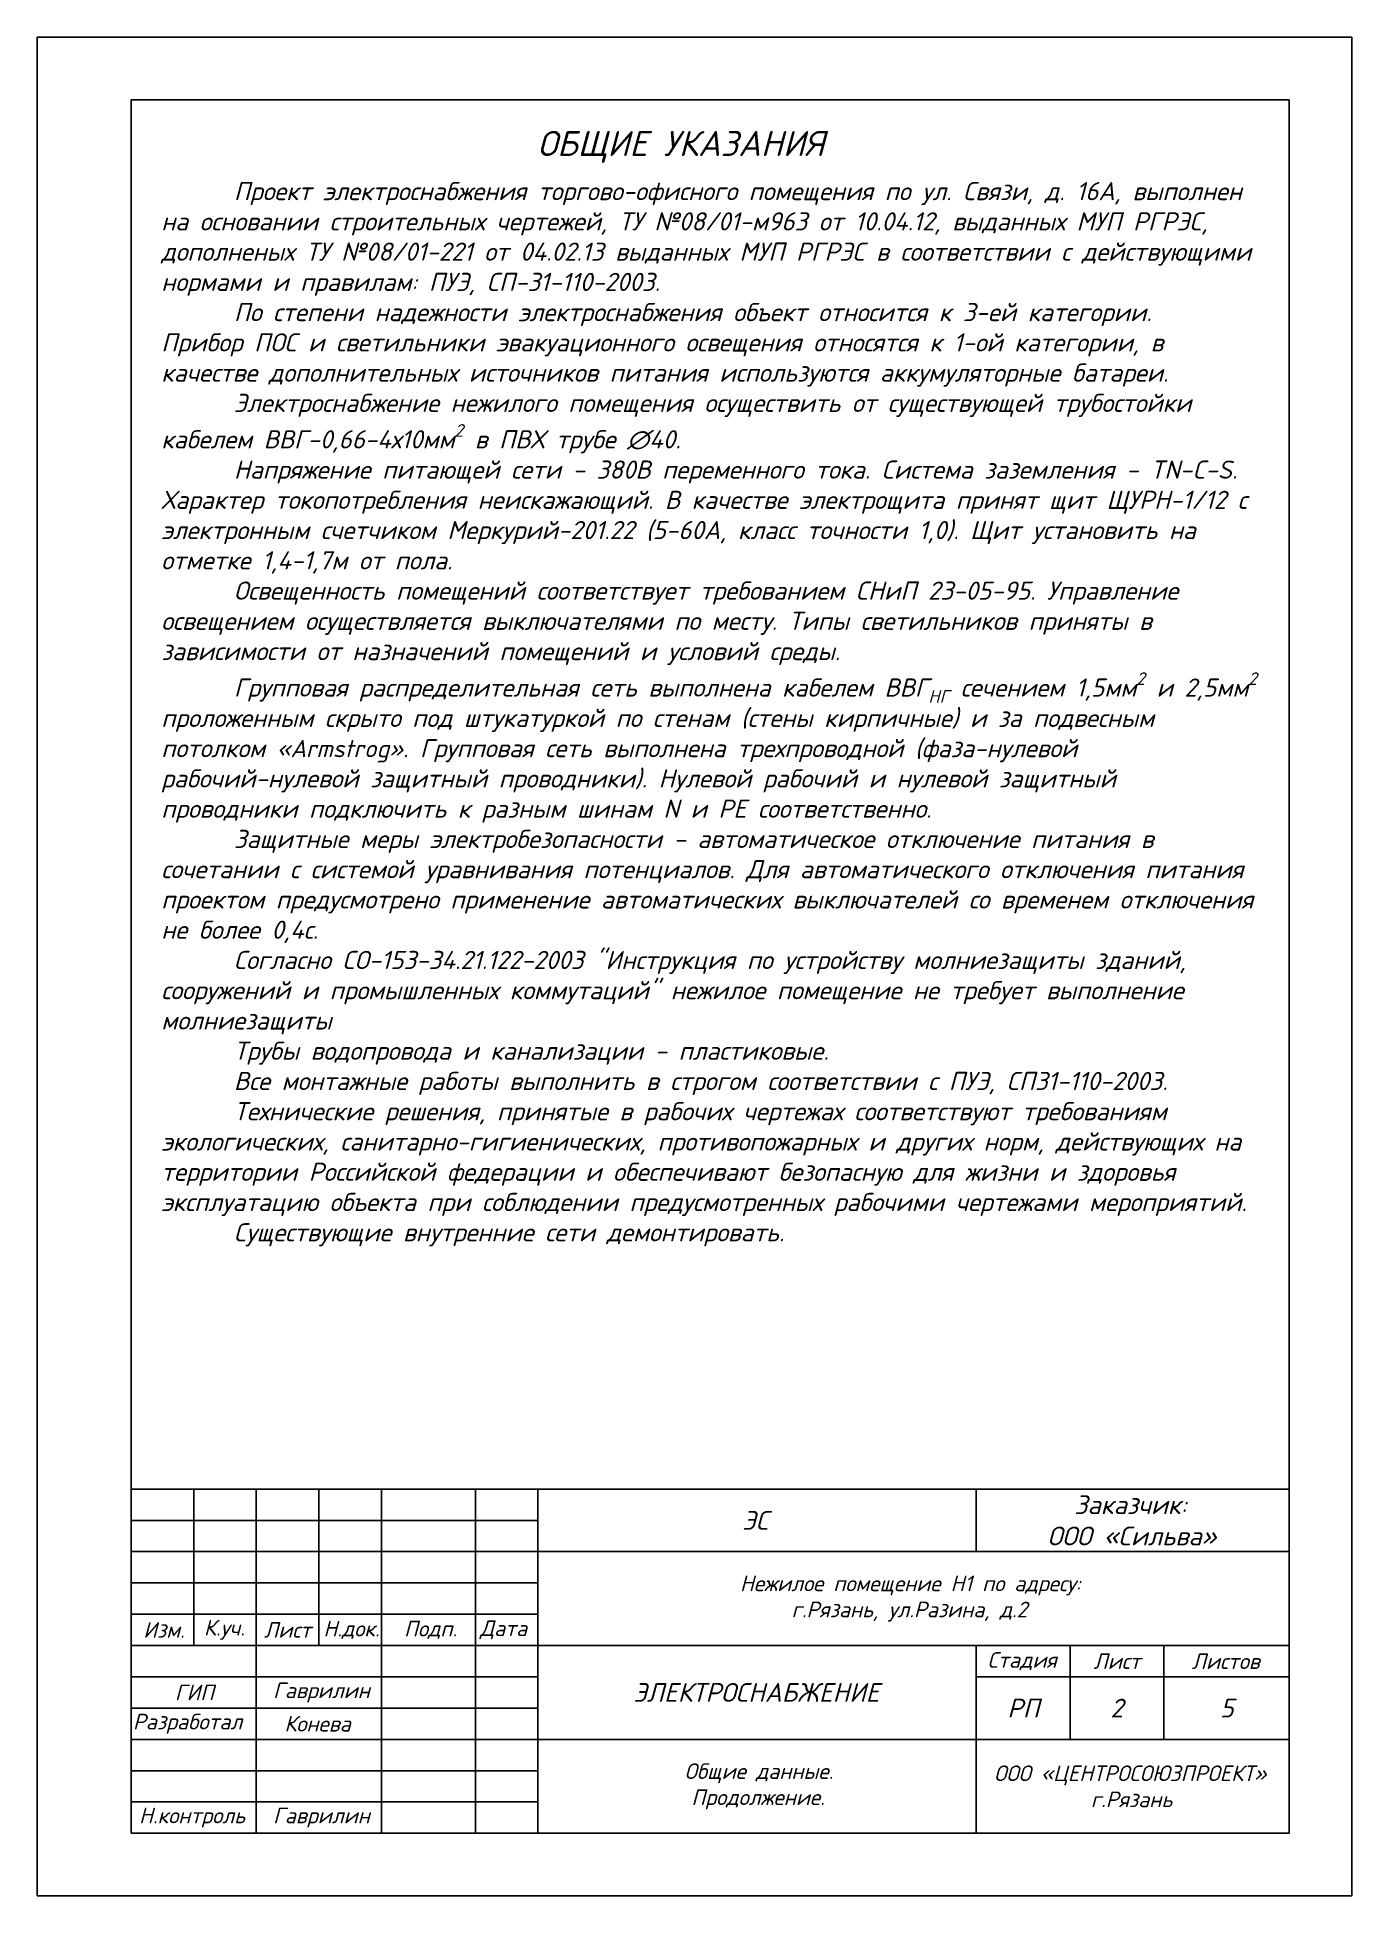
# Paper-space layout 'ОД.2' of a CAD drawing. Header units: millimetres. Extents: x -5 to 205, y -5 to 292.
import ezdxf

# ---------------------------------------------------------------- set-up
doc = ezdxf.new("R2010")
doc.units = ezdxf.units.MM
doc.layers.add('Оформление', color=204, linetype='Continuous', lineweight=25)
doc.styles.get("Standard").update_dxf_attribs({"font": 'txt.shx'})

# ---------------------------------------------------------------- blocks, each defined once
blk = doc.blocks.new('*U19')
for p, q in [((0, 297), (210, 297)), ((0, 0), (0, 297)), ((210, 297), (210, 0)), ((15, 10), (15, 287)), ((15, 287), (200, 287)), ((200, 287), (200, 10)), ((15, 65), (200, 65)), ((15, 65), (15, 10)), ((25, 65), (25, 40)), ((35, 65), (35, 10)), ((45, 65), (45, 40)), ((55, 65), (55, 10)), ((70, 65), (70, 10)), ((80, 65), (80, 10)), ((150, 65), (150, 55)), ((15, 60), (80, 60)), ((15, 55), (200, 55)), ((15, 50), (80, 50)), ((15, 45), (80, 45)), ((15, 40), (200, 40)), ((150, 40), (150, 10)), ((165, 40), (165, 25)), ((180, 40), (180, 25)), ((15, 35), (80, 35)), ((70, 35), (80, 35)), ((150, 35), (200, 35)), ((180, 35), (180, 25)), ((15, 30), (80, 30)), ((70, 30), (70, 25)), ((15, 25), (200, 25)), ((15, 20), (80, 20)), ((15, 15), (80, 15)), ((200, 10), (15, 10)), ((15, 10), (200, 10)), ((20, 10), (85, 10)), ((210, 0), (0, 0))]:
    blk.add_line(p, q)
at = {"layer": 'Оформление', "attachment_point": 4}
for s, insert, char_height, width in [('\\pi1.945;{\\fISOCPEUR|b0|i1|c204|p34;Изм.}', (15, 42.5), 2.5, 9.9961), ('\\pi1.6222;{\\fISOCPEUR|b0|i1|c204|p34;К.уч.}', (25, 42.5), 2.5, 10), ('\\pi1.2108;{\\fISOCPEUR|b0|i1|c204|p34;Лист}', (35.02, 42.5), 2.5, 9.9784), ('\\pi0.71591;{\\fISOCPEUR|b0|i1|c204|p34;Н.док.}', (45, 42.5), 2.5, 10), ('\\pi3.6042;{\\fISOCPEUR|b0|i1|c204|p34;Подп.}', (55, 42.5), 2.5, 15), ('\\pi0.73106;{\\fISOCPEUR|b0|i1|c204|p34;Дата}', (70, 42.5), 2.5, 10), ('\\pi1.7964;{\\fISOCPEUR|b0|i1|c204|p34;Стадия}', (150, 37.5), 2.5, 15), ('\\pi3.7216;{\\fISOCPEUR|b0|i1|c204|p34;Лист}', (165, 37.5), 2.5, 15), ('\\pi4.4242;{\\fISOCPEUR|b0|i1|c204|p34;Листов}', (180, 37.49), 2.5, 20), ('\\pi6.9848;{\\fISOCPEUR|b0|i1|c204|p34;ГИП}', (15, 32.5), 2.5, 20), ('\\pi2.6847;{\\fISOCPEUR|b0|i1|c204|p34;Гаврилин}', (35, 32.5), 2.5, 20), ('\\pi4.9693;{\\fISOCPEUR|b0|i1|c204|p34;РП}', (150, 30), 3, 15), ('\\pi0.28977;{\\fISOCPEUR|b0|i1|c204|p34;Разработал}', (15, 27.5), 2.5, 20), ('\\pi4.4867;{\\fISOCPEUR|b0|i1|c204|p34;Конева}', (35, 27.5), 2.5, 20), ('\\pi2.8494;{\\fISOCPEUR|b0|i1|c204|p34;ООО «ЦЕНТРОСОЮЗПРОЕКТ»\\P\\pi18.316;г.Рязань}', (150, 17.5), 2.5, 50), ('\\pi1.2727;{\\fISOCPEUR|b0|i1|c204|p34;Н.контроль}', (15, 12.5), 2.5, 20), ('\\pi2.6847;{\\fISOCPEUR|b0|i1|c204|p34;Гаврилин}', (35, 12.5), 2.5, 20)]:
    blk.add_mtext(s, dxfattribs=dict(at, insert=insert, char_height=char_height, width=width))

psp = doc.layouts.new('ОД.2')

# ---------------------------------------------------------------- block references
at = {"layer": 'Оформление'}
psp.add_blockref('*U19', (-4.73, -4.92), dxfattribs=at)

# ---------------------------------------------------------------- texts
for s, insert, char_height, width, attachment_point in [('{\\fISOCPEUR|b0|i1|c204|p34;ОБЩИЕ УКАЗАНИЯ}', (98.11, 274.55), 4, 165.8692, 5), ('\\A1;\\pi11.6;{\\fISOCPEUR|b0|i1|c204|p34;Проект электроснабжения\\fISOCPEUR|b0|i1|c0|p34; \\fISOCPEUR|b0|i1|c204|p34;торгово-офисного помещения по ул. Связи, д. 16А, выполнен на основании строительных чертежей, ТУ №08/01-м963 от 10.04.12, выданных МУП РГРЭС, дополненых ТУ №08/01-221 от 04.02.13 выданных МУП РГРЭС в соответствии с действующими нормами и правилам: ПУЭ, СП-31-110-2003.\\PПо степени надежности электроснабжения объект относится к 3-ей категории.\\P\\pi0;Прибор ПОС и светильники эвакуационного освещения относятся к 1-ой категории, в качестве дополнительных источников питания используются аккумуляторные батареи.\\P^IЭлектроснабжение нежилого помещения осуществить от существующей трубостойки кабелем ВВГ\\fISOCPEUR|b0|i1|c0|p34;-\\fISOCPEUR|b0|i1|c204|p34;0,66-\\fISOCPEUR|b0|i1|c0|p34;4\\fISOCPEUR|b0|i1|c204|p34;х10мм\\H0.7x;\\S2^ ;\\H1.4286x; в ПВХ трубе ∅40.\\P^IНапряжение питающей сети - \\fISOCPEUR|b0|i1|c0|p34;380\\fISOCPEUR|b0|i1|c204|p34;В переменного тока. Система заземления - TN-C-S. Характер токопотребления неискажающий. В качестве электрощита принят щит ЩУРН-\\fISOCPEUR|b0|i1|c0|p34;1\\fISOCPEUR|b0|i1|c204|p34;/\\fISOCPEUR|b0|i1|c0|p34;12\\fISOCPEUR|b0|i1|c204|p34; с электронным счетчиком Меркурий-201.22 (5-60А, класс точности 1,0). Щит установить на отметке 1,4-1,7м от пола.\\P^IОсвещенность помещений соответствует требованием СНиП 23-05-95. Управление освещением осуществляется выключателями по месту. Типы светильников приняты в зависимости от назначений помещений и условий среды. \\P^IГрупповая распределительная сеть выполнена кабелем ВВГ\\fISOCPEUR|b0|i1|c0|p34;\\H0.7x;\\S^ НГ;\\H1.4286x; \\fISOCPEUR|b0|i1|c204|p34;сечением 1,5мм\\H0.7x;\\S2^ ;\\H1.4286x; и 2,5мм\\H0.7x;\\S2^ ;\\H1.4286x; проложенным скрыто под штукатуркой по стенам (стены кирпичные) и за подвесным потолком \\A0;\\fISOCPEUR|b0|i1|c0|p34;\\H0.95825x;«Armstrog»\\A1;\\fISOCPEUR|b0|i1|c204|p34;\\H1.0436x;. Групповая сеть выполнена трехпроводной (фаза-нулевой рабочий-нулевой защитный проводники). Нулевой рабочий и нулевой защитный проводники подключить к разным шинам N и PE соответственно. \\P\\fISOCPEUR|b0|i1|c0|p34;^I\\fISOCPEUR|b0|i1|c204|p34;Защитные меры электробезопасности - автоматическое отключение питания в сочетании с системой уравнивания потенциалов. Для автоматического отключения питания проектом предусмотрено применение автоматических выключателей со временем отключения не более 0,4с.\\fISOCPEUR|b0|i1|c0|p34;\\P\\fISOCPEUR|b0|i1|c204|p34;^IСогласно СО-153-34.21.122-2003 "Инструкция по устройству молниезащиты зданий, сооружений и промышленных коммутаций" нежилое помещение не требует выполнение молниезащиты\\P^IТрубы водопровода и канализации - пластиковые. \\fISOCPEUR|b0|i1|c0|p34;\\P^I\\fISOCPEUR|b0|i1|c204|p34;Все монтажные работы выполнить в строгом соответствии с ПУЭ, СП31-110-2003.\\P^IТехнические решения, принятые в рабочих чертежах соответствуют требованиям экологических, санитарно-гигиенических, противопожарных и других норм, действующих на территории Российской федерации и обеспечивают безопасную для жизни и здоровья эксплуатацию объекта при соблюдении предусмотренных рабочими чертежами мероприятий.\\fISOCPEUR|b0|i1|c0|p34;\\P\\fISOCPEUR|b0|i1|c204|p34;^IСуществующие внутренние сети демонтировать.}', (15.09, 268.93), 2.9, 174.8007, 1), ('\\pi32.627;{\\fISOCPEUR|b0|i1|c204|p34;ЭС}', (75.27, 55.08), 3, 70, 4), ('\\pi15.663;{\\fISOCPEUR|b0|i1|c204|p34;Заказчик:\\fISOCPEUR|b0|i1|c0|p34;\\P\\pi11.377;\\fISOCPEUR|b0|i1|c204|p34;ООО \\fISOCPEUR|b0|i1|c0|p34;«\\fISOCPEUR|b0|i1|c204|p34;Сильва\\fISOCPEUR|b0|i1|c0|p34;»}', (145.27, 55.08), 3, 50, 4), ('\\pi32.266;{\\fISOCPEUR|b0|i1|c204|p34;Нежилое помещение Н1 по адресу:\\P\\pi40.511;г.Рязань, ул.Разина, д.2}', (75.27, 42.58), 2.5, 120, 4), ('\\pi15.235;{\\fISOCPEUR|b0|i1|c204|p34;ЭЛЕКТРОСНАБЖЕНИЕ}', (75.27, 27.58), 3, 70, 4), ('\\pi6.4352;{\\fISOCPEUR|b0|i1|c204|p34;2}', (160.27, 25.08), 3, 15, 4), ('\\pi8.9455;{\\fISOCPEUR|b0|i1|c0|p34;5}', (175.27, 25.08), 3, 20, 4), ('\\pi23.413;{\\fISOCPEUR|b0|i1|c204|p34;Общие данные.\\fISOCPEUR|b0|i1|c0|p34;\\P\\pi24.502;\\fISOCPEUR|b0|i1|c204|p34;Продолжение.}', (75.27, 12.58), 2.5, 70, 4)]:
    psp.add_mtext(s, dxfattribs=dict(at, insert=insert, char_height=char_height, width=width, attachment_point=attachment_point))

doc.saveas('drawing.dxf')
